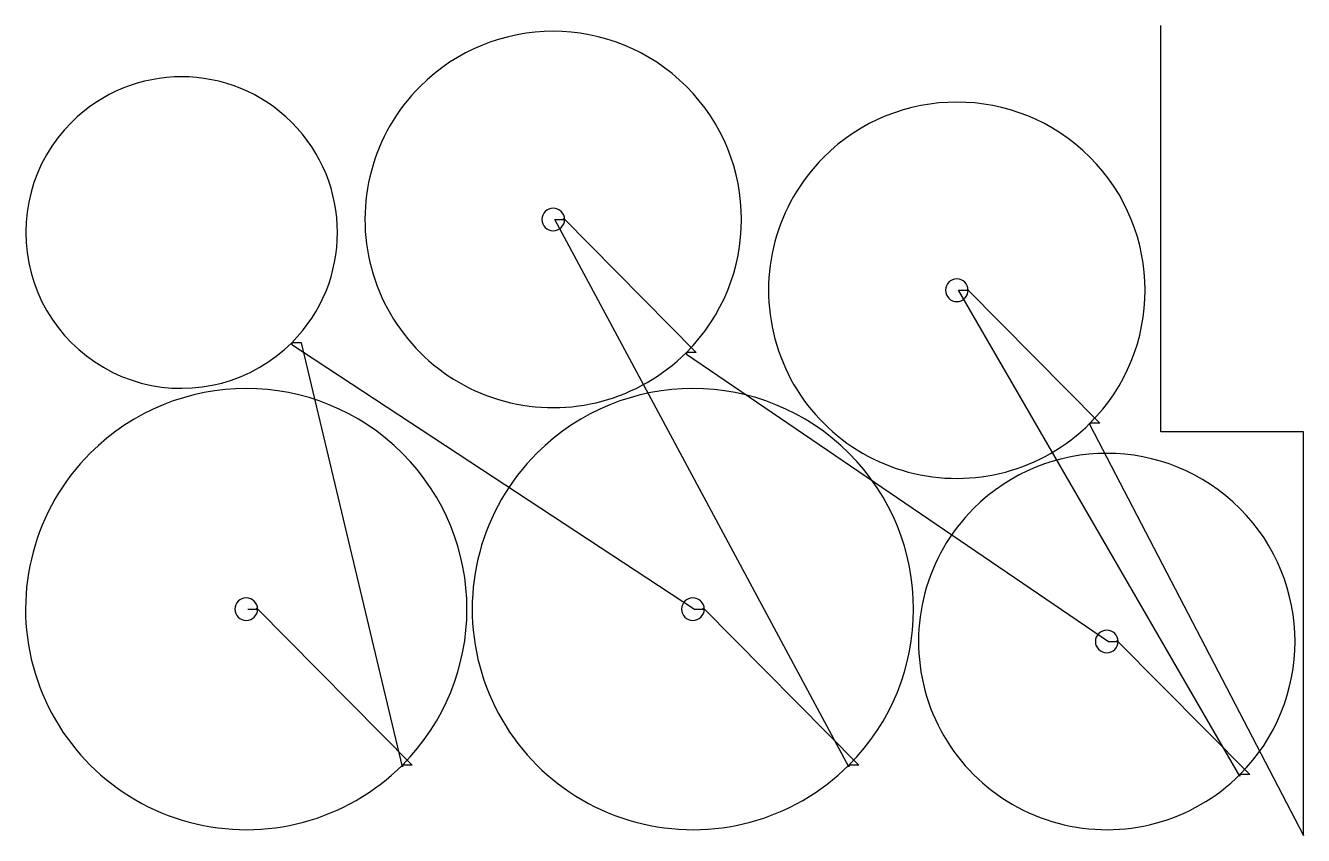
# Model space of a CAD drawing. Header units: metres. Extents: x 18 to 3959, y 0 to 2500.
import ezdxf

# ---------------------------------------------------------------- set-up
doc = ezdxf.new("R2010")
doc.units = ezdxf.units.M

msp = doc.modelspace()

# ---------------------------------------------------------------- linework, layer by layer
at = {"layer": 'TOOL_0'}
for p, q in [((3518.853, 2499.001), (3518.853, 2500.001)), ((3518.853, 1245.671), (3518.853, 2499.001)), ((2557.335, 212.322), (1650.095, 1901.374)), ((1650.095, 1901.374), (1680.095, 1901.374)), ((1680.095, 1901.374), (1676.559, 1904.91)), ((1676.559, 1904.91), (2086.112, 1490.774)), ((3763.175, 182.922), (2895.04, 1682.852)), ((2895.04, 1682.852), (2925.04, 1682.852)), ((2925.04, 1682.852), (2921.504, 1686.388)), ((2921.504, 1686.388), (3331.056, 1272.253)), ((869.145, 1520.955), (838.671, 1521.002)), ((838.672, 1521.002), (838.671, 1515.964)), ((838.671, 1515.964), (2080.906, 698.628)), ((1179.687, 212.322), (869.145, 1520.955)), ((2086.112, 1490.774), (2055.762, 1490.737)), ((2055.763, 1490.738), (2055.762, 1485.667)), ((2055.762, 1485.667), (3357.509, 598.629)), ((3331.056, 1272.253), (3300.707, 1272.216)), ((3300.708, 1272.217), (3300.707, 1267.146)), ((3300.707, 1267.146), (3959.187, 0.001)), ((3959.187, 1245.671), (3518.853, 1245.671)), ((3959.187, 1.001), (3959.187, 1245.671)), ((703.257, 698.628), (733.257, 698.628)), ((733.257, 698.628), (729.721, 702.164)), ((729.721, 702.164), (1210.056, 217.317)), ((2080.906, 698.628), (2110.906, 698.628)), ((2110.906, 698.628), (2107.37, 702.164)), ((2107.37, 702.164), (2587.705, 217.317)), ((3357.509, 598.629), (3387.509, 598.629)), ((3387.509, 598.629), (3383.973, 602.165)), ((3383.973, 602.165), (3793.525, 188.029)), ((1179.688, 217.334), (1179.687, 212.322)), ((1210.056, 217.317), (1179.687, 217.333)), ((2557.336, 217.334), (2557.335, 212.322)), ((2587.705, 217.317), (2557.335, 217.333)), ((3793.525, 188.029), (3763.175, 187.992)), ((3763.176, 187.993), (3763.175, 182.922)), ((3959.187, 0.001), (3959.187, 1.001)), ((3959.187, 1.001), (3959.187, 0.001)), ((3959.187, 0.001), (3959.187, 1.001))]:
    msp.add_line(p, q, dxfattribs=at)
for centre, radius, start, end in [((1645.095, 1901.375), 580.75, 315.002163, 135.001953), ((498.75, 1860.963), 480.751, 314.996713, 134.996461), ((1645.095, 1901.374), 580.75, 135.001884, 315.002093), ((2890.04, 1682.854), 580.75, 315.002163, 135.001953), ((498.75, 1860.964), 480.75, 134.996545, 314.996545), ((2890.04, 1682.853), 580.75, 135.001884, 315.002093), ((1645.095, 1901.374), 35, 0, 180), ((1645.095, 1901.374), 35, 180, 0), ((2890.04, 1682.852), 35, 0, 180), ((2890.04, 1682.852), 35, 180, 0), ((698.257, 698.629), 680.75, 315.008094, 135.007856), ((2075.905, 698.629), 680.75, 315.008094, 135.007856), ((698.257, 698.629), 680.75, 135.007856, 315.007975), ((2075.905, 698.629), 680.75, 135.007856, 315.007975), ((3352.508, 598.63), 580.75, 315.002163, 135.001953), ((3352.508, 598.629), 580.75, 135.001884, 315.002093), ((698.257, 698.628), 35, 0, 180), ((2075.906, 698.628), 35, 0, 180), ((698.257, 698.628), 35, 180, 0), ((2075.906, 698.628), 35, 180, 0), ((3352.509, 598.629), 35, 0, 180), ((3352.509, 598.629), 35, 180, 0)]:
    msp.add_arc(centre, radius, start, end, dxfattribs=at)

doc.saveas('drawing.dxf')
